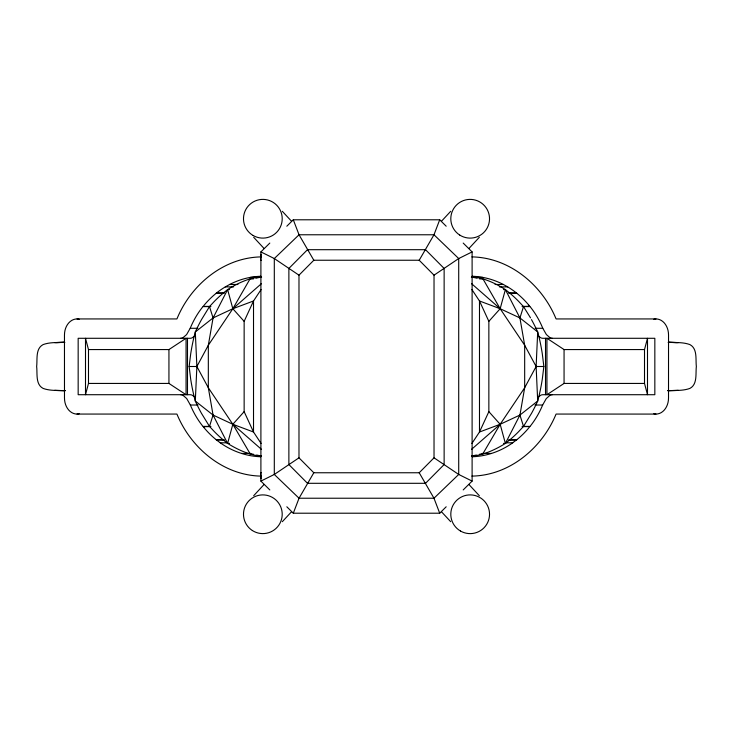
<?xml version="1.0" encoding="UTF-8"?>
<svg xmlns="http://www.w3.org/2000/svg" width="733" height="733" viewBox="0 0 733 733"><rect width="100%" height="100%" fill="white"/><g stroke="black" fill="none" stroke-linecap="round" stroke-linejoin="round"><path stroke-width="1.1" d="M261.095 443.456L253.517 432.021L244.144 411.644L244.144 321.356L253.517 300.979L261.095 289.544M229.493 289.59L227.615 289.59L223.345 293.008A81.464 33.251 -58.2 0 0 214.357 301.373L209.491 306.596L201.511 319.597A71.156 24.546 -69 0 0 195.299 331.948L196.875 366.5L195.299 401.052A71.147 24.537 69 0 0 201.465 413.33L209.491 426.404L214.357 431.618A81.455 33.251 58.2 0 0 223.345 439.992L227.615 443.41A92.056 47.013 50.5 0 0 250.301 454.057M482.699 454.057A92.056 47.013 -50.5 0 0 505.385 443.438L509.655 439.992A81.455 33.251 -58.2 0 0 518.643 431.627L523.509 426.404L531.535 413.33A71.147 24.537 -69 0 0 537.701 401.052L536.125 366.5L537.701 331.948A71.156 24.546 69 0 0 531.489 319.606M261.03 254.296L260.618 259.72L261.333 260.435M189.141 366.5L190.717 353.746A68.325 21.211 -82.5 0 1 195.308 331.957L213.074 317.939L232.837 308.721L253.517 300.979L253.517 432.021L232.837 424.288L213.065 415.061L195.299 401.052A68.325 21.211 82.5 0 1 190.708 379.254L189.141 366.5L196.875 366.5L208.328 345.243L232.837 308.721L250.035 278.906A100.558 65.1 -47.5 0 1 261.397 276.735M471.905 289.544L479.483 300.979L500.163 308.721L519.926 317.939L537.701 331.948A68.325 21.211 82.5 0 1 542.292 353.746L543.859 366.5L542.283 379.254A68.325 21.211 -82.5 0 1 537.692 401.043L519.935 415.061L500.163 424.288L479.483 432.021L471.905 443.456M244.144 321.356L232.837 308.721L227.615 289.59L213.074 317.939L208.328 345.243L208.328 387.757L213.065 415.061L227.615 443.41L229.493 443.41M503.507 443.41L505.385 443.41L519.935 415.061L524.672 387.757L524.672 345.243L519.926 317.939L505.385 289.59L503.507 289.59M88.491 383.432L85.504 394.711L85.504 338.289L88.491 349.568L88.491 383.432L168.938 383.432L186.063 394.711L186.063 338.289L168.938 349.568L88.491 349.568M644.509 349.568L647.496 338.289L647.496 394.711L644.509 383.432L644.509 349.568L564.062 349.568L546.937 338.289L546.937 394.711L564.062 383.432L644.509 383.432M227.615 443.41L232.837 424.288L244.144 411.644M488.856 321.356L479.483 300.979L479.483 432.021L488.856 411.644L488.856 321.356L500.163 308.721L505.385 289.59L509.655 293.008A81.464 33.251 58.2 0 1 518.643 301.373L523.509 306.596L530.527 317.865M209.491 426.404L213.065 415.061M519.926 317.939L523.509 306.596M446.186 506.787L439.708 513.21L293.301 513.21L299.037 498.229L313.816 472.758L419.203 472.758L434.028 457.823L434.028 275.177L419.203 260.242L313.816 260.242L298.982 275.177L298.982 457.823L313.816 472.758M286.823 226.213L293.301 219.79L439.708 219.79L433.982 234.771L419.203 260.242M522.345 426.395L530.051 426.395A86.109 67.427 90 0 0 542.649 405.019L546.296 398.55L550.126 395.197A8.805 6.899 -90 0 1 552.38 394.711M210.655 306.605L202.949 306.605A85.761 67.143 -90 0 0 190.204 328.283L186.613 334.578L182.838 337.821A8.805 6.899 -90 0 1 180.62 338.289M471.603 276.735A100.558 65.1 47.5 0 1 482.965 278.897L500.163 308.721L524.672 345.243L536.125 366.5L524.672 387.757L500.163 424.288L482.69 454.084A98.992 62.223 -47.2 0 1 471.466 456.283M441.541 221.174L450.713 211.296M468.964 248.469L479.336 237.29M253.682 495.71L264.045 484.531M282.306 521.704L291.468 511.826M261.333 472.565L260.618 473.28L261.03 478.704M210.829 306.403L203.151 306.403L204.406 304.864A101.429 79.411 -90 0 1 216.262 293.227L216.473 293.008A111.691 87.456 -90 0 1 225.315 286.887L229.621 284.486A111.691 87.456 90 0 1 250.182 277.413A116.465 91.185 90 0 1 260.911 276.249M472.327 456.751A113.368 88.766 -90 0 0 491.44 453.443A110.646 86.631 90 0 0 511.066 443.978L516.738 439.782A101.429 79.411 -90 0 0 528.594 428.145L529.849 426.597L522.171 426.597M269.817 489.928L260.902 481.095L260.902 251.905L269.817 243.072M463.201 489.928L472.107 481.095L472.107 251.905L463.201 243.072M538.132 397.139L540.771 395.197A8.805 6.899 -90 0 1 543.034 394.711L654.835 394.711L654.835 338.289L543.034 338.289A8.805 6.899 90 0 1 540.817 337.821L538.214 335.952M194.786 335.952L192.183 337.821A8.805 6.899 -90 0 1 189.966 338.289L78.165 338.289L78.165 394.711L189.966 394.711A8.805 6.899 90 0 1 192.229 395.197L194.868 397.139M232.837 308.721L261.498 283.598M471.502 449.402L500.163 424.288L488.856 411.644M434.028 275.177L458.711 258.547L472.107 251.905M298.982 457.823L274.307 474.453L260.902 481.095M253.481 278.906L250.035 278.906A91.442 46.326 -51.4 0 0 227.615 289.562M250.182 277.413L261.296 277.111M653.818 319.267L655.962 318.937A16.034 12.553 -90 0 1 668.533 334.954L668.514 398.046A16.034 12.553 90 0 1 655.962 414.081L556.072 414.063C542.191 447.955 509.627 475.479 471.933 476.102M261.076 256.898C223.483 257.54 190.745 285.036 176.928 318.937L77.038 318.937A16.034 12.553 90 0 0 64.467 334.954L64.486 398.046A16.034 12.553 90 0 0 77.038 414.081L79.182 413.733M56.395 342.577L64.641 342.348M668.148 390.652C675.414 390.322 682.899 390.946 689.863 388.426C697.66 384.367 695.47 373.665 696.35 366.5C695.48 359.307 697.679 348.67 689.863 344.574C683.046 342.1 675.725 342.65 668.606 342.393M64.77 342.338L54.718 342.577L64.513 342.384M64.394 342.393C57.275 342.65 49.954 342.1 43.137 344.574C35.321 348.67 37.52 359.307 36.65 366.5C37.53 373.665 35.34 384.367 43.137 388.426C50.101 390.946 57.586 390.322 64.852 390.652M667.781 390.634L678.391 390.423L667.717 390.643M479.813 454.094L482.69 454.084M471.704 277.111L471.85 277.138A116.465 91.185 -90 0 1 473.463 277.413L482.818 277.413A111.691 87.456 90 0 1 503.379 284.486L507.685 286.887A111.691 87.456 90 0 1 516.527 293.008L516.738 293.218A101.429 79.411 90 0 1 528.594 304.855M229.621 284.486L237.923 284.486M495.077 284.486L503.379 284.486M225.315 286.887L233.625 286.887M499.375 286.887L507.685 286.887M216.473 293.008L224.179 293.008M508.821 293.008L516.527 293.008M216.262 293.218L223.941 293.218M509.059 293.218L516.738 293.218M522.171 306.403L529.776 306.302M522.345 306.605L530.051 306.605A85.761 67.143 90 0 1 542.796 328.283L546.387 334.578L550.162 337.821A8.805 6.899 90 0 0 552.38 338.289M655.962 318.937L556.072 318.937C542.255 285.036 509.517 257.54 471.924 256.898M190.204 328.283L197.883 328.283M535.117 328.283L542.796 328.283M536.125 366.5L543.859 366.5M180.62 394.711A8.805 6.899 -90 0 1 182.874 395.197L186.704 398.55L190.351 405.019L198.029 405.019M534.971 405.019L542.649 405.019M77.038 414.063L176.928 414.063C190.809 447.955 223.373 475.479 261.067 476.102M210.655 426.395L202.949 426.395A86.109 67.427 -90 0 1 190.351 405.019M210.829 426.597L203.224 426.698M203.856 427.467L204.406 428.136A101.429 79.411 90 0 0 216.262 439.773L223.941 439.782M509.059 439.782L516.738 439.782M216.262 439.782L224.179 439.992M508.821 439.992L516.527 439.992M216.473 439.992L220.267 442.805L227.523 442.805M505.477 442.805L512.734 442.805M220.267 442.805L221.934 443.96A110.646 86.631 90 0 0 241.56 453.425L250.906 453.443M482.094 453.443L491.44 453.443M196.875 366.5L208.328 387.757L232.837 424.288L250.31 454.084L253.187 454.094M668.487 342.384L678.282 342.577L668.23 342.338M65.283 390.643L54.608 390.423L65.219 390.634M668.359 342.348L676.605 342.577M77.038 318.937L79.182 319.267M653.818 413.733L655.962 414.063M471.85 277.138L473.463 277.413M479.519 278.906L482.965 278.906A91.442 46.326 51.4 0 1 505.385 289.562M260.902 251.905L274.307 258.547L298.982 275.177M472.107 481.095L458.711 474.453L434.028 457.823M471.502 283.598L500.163 308.721M232.837 424.288L261.498 449.402M439.708 219.79L446.186 226.213M286.823 506.787L293.301 513.21M282.306 211.296L291.468 221.174M253.682 237.29L264.045 248.469M468.964 484.531L479.336 495.71M441.541 511.826L450.713 521.704M528.75 305.056L529.144 305.533M529.226 305.634L529.611 306.11M203.774 427.366L203.389 426.89M313.816 260.242L299.037 234.771L293.301 219.79M419.203 472.758L433.982 498.229L439.708 513.21M519.935 415.061L523.509 426.404M209.491 306.596L213.074 317.939M500.163 424.288L505.385 443.41M564.062 349.568L564.062 383.432M545.517 338.289L545.517 394.711M187.483 338.289L187.483 394.711M168.938 349.568L168.938 383.432M472.446 277.239A97.516 65.842 -41.1 0 1 477.018 278.219M476.358 455.028A96.628 66.08 39.9 0 1 471.612 455.944M255.982 278.219A97.516 65.842 41.1 0 1 260.554 277.239M261.534 456.283A98.992 62.223 47.2 0 1 250.31 454.103M261.388 455.944A96.628 66.08 -39.9 0 1 256.642 455.028M472.089 276.249A116.465 91.185 -90 0 1 482.818 277.413M471.383 277.147A111.691 87.456 -90 0 1 472.959 277.413M260.041 277.413A111.691 87.456 90 0 1 261.617 277.147M260.673 456.751A113.368 88.766 90 0 1 241.56 453.443M259.537 277.413A116.465 91.185 -90 0 1 261.177 277.129M307.494 249.696L288.875 268.443L288.875 464.557L307.494 483.304L425.525 483.304L444.134 464.557L444.134 268.443L425.525 249.696L307.494 249.696M299.037 234.771L274.307 258.547L274.307 474.453L299.037 498.229L433.982 498.229L458.711 474.453L458.711 258.547L433.982 234.771L299.037 234.771M460.471 531.022A19.37 19.37 0 0 0 489.534 514.264A19.37 19.37 0 0 0 460.498 497.478A19.37 19.37 0 0 0 460.471 531.022M252.354 530.527A19.37 19.37 0 0 0 282.187 515.198A19.37 19.37 0 0 0 254.003 497.029A19.37 19.37 0 0 0 252.354 530.527M253.16 235.513A19.37 19.37 0 0 0 282.214 218.755A19.37 19.37 0 0 0 253.178 201.969A19.37 19.37 0 0 0 253.16 235.513M459.673 235.027A19.37 19.37 0 0 0 489.507 219.698A19.37 19.37 0 0 0 461.323 201.52A19.37 19.37 0 0 0 459.673 235.027"/></g></svg>
